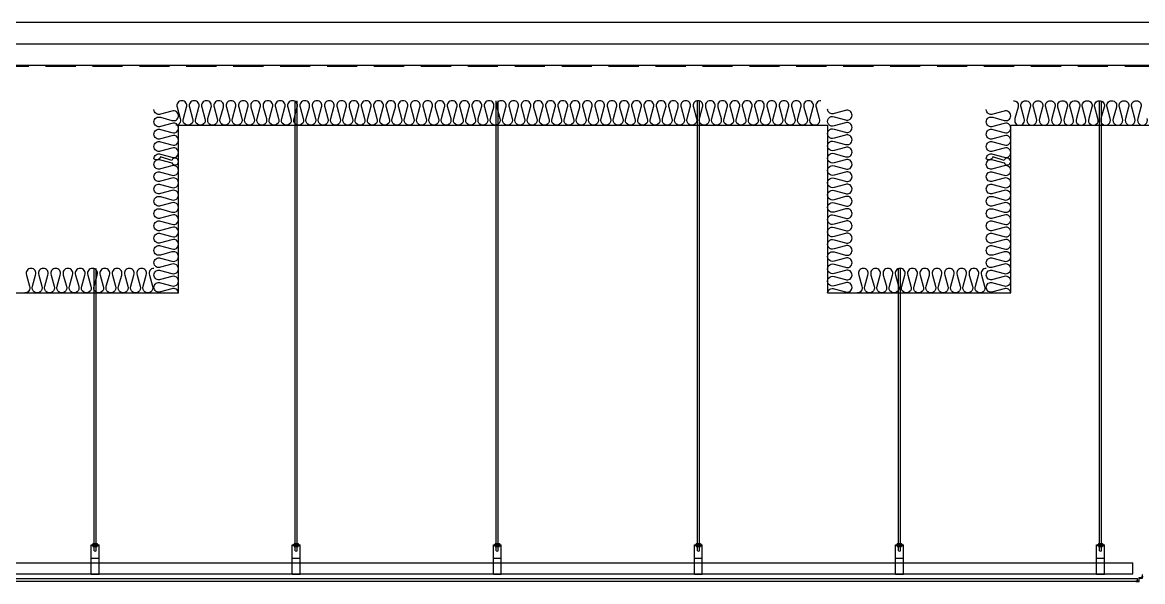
# Model space of a CAD drawing. Header units: millimetres. Extents: x 19868 to 801382, y -4805 to 85279.
# Drawn here: x 94124 to 99138, y 45878 to 48379 of the extents above; entities that cross this region are included whole.
import ezdxf

# ---------------------------------------------------------------- set-up
doc = ezdxf.new("R2010")
doc.units = ezdxf.units.MM
doc.header["$LTSCALE"] = 250
doc.linetypes.add('HID', pattern=[2.8, 1.8, -1])
for name, color, linetype in [('A-CEIL', 8, 'Continuous'), ('A-CEIL_EL', 8, 'Continuous'), ('A-FIN', 6, 'Continuous'), ('A-FIN-8', 8, 'Continuous'), ('A-HAT-WIREMESH', 9, 'g_mesh'), ('A-WP', 1, 'HID'), ('ISL', 251, 'Continuous'), ('MO-S', 3, 'Continuous')]:
    doc.layers.add(name, color=color, linetype=linetype)
doc.styles.add('Gdim', font='')
doc.styles.get('Gdim').set_extended_font_data('Dotum')
doc.linetypes.add('g_mesh', pattern='A,10,-0.8,["X",Gdim,S=0.6,R=0,X=-0.15,Y=-0.3],-0.8', length=11.6)

msp = doc.modelspace()

# ---------------------------------------------------------------- linework, layer by layer
at = {"layer": 'A-CEIL'}
for p, q in [((90362.5, 45890.9, 0), (99115.1, 45890.9, 0)), ((90362.5, 45878.9, 0), (99115.1, 45878.9, 0))]:
    msp.add_line(p, q, dxfattribs=at)
at = {"layer": 'A-CEIL_EL'}
for p, q in [((95345.4, 46014.7), (95345.4, 48028.9, 0)), ((95354.4, 46014.7), (95354.4, 48028.9, 0)), ((96245.4, 46014.7), (96245.4, 48028.9, 0)), ((96254.4, 46014.7), (96254.4, 48028.9, 0)), ((97145.4, 46014.7), (97145.4, 48028.9, 0)), ((97154.4, 46014.7), (97154.4, 48028.9, 0)), ((98945.4, 46014.7), (98945.4, 48028.9, 0)), ((98954.4, 46014.7), (98954.4, 48028.9, 0)), ((94445.4, 46014.7), (94445.4, 47278.9, 0)), ((94454.4, 46014.7), (94454.4, 47278.9, 0)), ((98045.4, 46014.7), (98045.4, 47278.9, 0)), ((98054.4, 46014.7), (98054.4, 47278.9, 0)), ((94432.4, 45910.7), (94432.4, 46041.9)), ((94432.4, 46041.9), (94467.4, 46041.9)), ((94432.4, 46040.7), (94467.4, 46040.7)), ((94436.4, 46043.4), (94463.3, 46043.4)), ((94436.4, 46043.4), (94436.4, 46041.9)), ((94436.4, 46040.7), (94436.4, 46039.2)), ((94436.4, 46039.2), (94463.3, 46039.2)), ((94440.3, 46048.4), (94459.4, 46048.4)), ((94440.3, 46048.4), (94440.3, 46043.4)), ((94440.3, 46039.2), (94440.3, 46034.2)), ((94440.3, 46034.2), (94459.4, 46034.2)), ((94445.4, 46014.7), (94445.4, 46034.2)), ((94454.4, 46014.7), (94454.4, 46034.2)), ((94459.4, 46048.4), (94459.4, 46043.4)), ((94459.4, 46039.2), (94459.4, 46034.2)), ((94463.3, 46043.4), (94463.3, 46041.9)), ((94463.3, 46040.7), (94463.3, 46039.2)), ((94467.4, 45910.7), (94467.4, 46041.9)), ((95332.4, 45910.7), (95332.4, 46041.9)), ((95332.4, 46041.9), (95367.4, 46041.9)), ((95332.4, 46040.7), (95367.4, 46040.7)), ((95336.4, 46043.4), (95363.3, 46043.4)), ((95336.4, 46043.4), (95336.4, 46041.9)), ((95336.4, 46040.7), (95336.4, 46039.2)), ((95336.4, 46039.2), (95363.3, 46039.2)), ((95340.3, 46048.4), (95359.4, 46048.4)), ((95340.3, 46048.4), (95340.3, 46043.4)), ((95340.3, 46039.2), (95340.3, 46034.2)), ((95340.3, 46034.2), (95359.4, 46034.2)), ((95345.4, 46014.7), (95345.4, 46034.2)), ((95354.4, 46014.7), (95354.4, 46034.2)), ((95359.4, 46048.4), (95359.4, 46043.4)), ((95359.4, 46039.2), (95359.4, 46034.2)), ((95363.3, 46043.4), (95363.3, 46041.9)), ((95363.3, 46040.7), (95363.3, 46039.2)), ((95367.4, 45910.7), (95367.4, 46041.9)), ((96232.4, 45910.7), (96232.4, 46041.9)), ((96232.4, 46041.9), (96267.4, 46041.9)), ((96232.4, 46040.7), (96267.4, 46040.7)), ((96236.4, 46043.4), (96263.3, 46043.4)), ((96236.4, 46043.4), (96236.4, 46041.9)), ((96236.4, 46040.7), (96236.4, 46039.2)), ((96236.4, 46039.2), (96263.3, 46039.2)), ((96240.3, 46048.4), (96259.4, 46048.4)), ((96240.3, 46048.4), (96240.3, 46043.4)), ((96240.3, 46039.2), (96240.3, 46034.2)), ((96240.3, 46034.2), (96259.4, 46034.2)), ((96245.4, 46014.7), (96245.4, 46034.2)), ((96254.4, 46014.7), (96254.4, 46034.2)), ((96259.4, 46048.4), (96259.4, 46043.4)), ((96259.4, 46039.2), (96259.4, 46034.2)), ((96263.3, 46043.4), (96263.3, 46041.9)), ((96263.3, 46040.7), (96263.3, 46039.2)), ((96267.4, 45910.7), (96267.4, 46041.9)), ((97132.4, 45910.7), (97132.4, 46041.9)), ((97132.4, 46041.9), (97167.4, 46041.9)), ((97132.4, 46040.7), (97167.4, 46040.7)), ((97136.4, 46043.4), (97163.3, 46043.4)), ((97136.4, 46043.4), (97136.4, 46041.9)), ((97136.4, 46040.7), (97136.4, 46039.2)), ((97136.4, 46039.2), (97163.3, 46039.2)), ((97140.3, 46048.4), (97159.4, 46048.4)), ((97140.3, 46048.4), (97140.3, 46043.4)), ((97140.3, 46039.2), (97140.3, 46034.2)), ((97140.3, 46034.2), (97159.4, 46034.2)), ((97145.4, 46014.7), (97145.4, 46034.2)), ((97154.4, 46014.7), (97154.4, 46034.2)), ((97159.4, 46048.4), (97159.4, 46043.4)), ((97159.4, 46039.2), (97159.4, 46034.2)), ((97163.3, 46043.4), (97163.3, 46041.9)), ((97163.3, 46040.7), (97163.3, 46039.2)), ((97167.4, 45910.7), (97167.4, 46041.9)), ((98032.4, 45910.7), (98032.4, 46041.9)), ((98032.4, 46041.9), (98067.4, 46041.9)), ((98032.4, 46040.7), (98067.4, 46040.7)), ((98036.4, 46043.4), (98063.3, 46043.4)), ((98036.4, 46043.4), (98036.4, 46041.9)), ((98036.4, 46040.7), (98036.4, 46039.2)), ((98036.4, 46039.2), (98063.3, 46039.2)), ((98040.3, 46048.4), (98059.4, 46048.4)), ((98040.3, 46048.4), (98040.3, 46043.4)), ((98040.3, 46039.2), (98040.3, 46034.2)), ((98040.3, 46034.2), (98059.4, 46034.2)), ((98045.4, 46014.7), (98045.4, 46034.2)), ((98054.4, 46014.7), (98054.4, 46034.2)), ((98059.4, 46048.4), (98059.4, 46043.4)), ((98059.4, 46039.2), (98059.4, 46034.2)), ((98063.3, 46043.4), (98063.3, 46041.9)), ((98063.3, 46040.7), (98063.3, 46039.2)), ((98067.4, 45910.7), (98067.4, 46041.9)), ((98932.4, 45910.7), (98932.4, 46041.9)), ((98932.4, 46041.9), (98967.4, 46041.9)), ((98932.4, 46040.7), (98967.4, 46040.7)), ((98936.4, 46043.4), (98963.3, 46043.4)), ((98936.4, 46043.4), (98936.4, 46041.9)), ((98936.4, 46040.7), (98936.4, 46039.2)), ((98936.4, 46039.2), (98963.3, 46039.2)), ((98940.3, 46048.4), (98959.4, 46048.4)), ((98940.3, 46048.4), (98940.3, 46043.4)), ((98940.3, 46039.2), (98940.3, 46034.2)), ((98940.3, 46034.2), (98959.4, 46034.2)), ((98945.4, 46014.7), (98945.4, 46034.2)), ((98954.4, 46014.7), (98954.4, 46034.2)), ((98959.4, 46048.4), (98959.4, 46043.4)), ((98959.4, 46039.2), (98959.4, 46034.2)), ((98963.3, 46043.4), (98963.3, 46041.9)), ((98963.3, 46040.7), (98963.3, 46039.2)), ((98967.4, 45910.7), (98967.4, 46041.9)), ((94432.4, 45982.4), (94467.4, 45982.4)), ((95332.4, 45982.4), (95367.4, 45982.4)), ((96232.4, 45982.4), (96267.4, 45982.4)), ((97132.4, 45982.4), (97167.4, 45982.4)), ((98032.4, 45982.4), (98067.4, 45982.4)), ((98932.4, 45982.4), (98967.4, 45982.4)), ((90382.4, 45961.9), (99095.2, 45961.9)), ((94432.4, 45961.9), (94467.4, 45961.9)), ((95332.4, 45961.9), (95367.4, 45961.9)), ((96232.4, 45961.9), (96267.4, 45961.9)), ((97132.4, 45961.9), (97167.4, 45961.9)), ((98032.4, 45961.9), (98067.4, 45961.9)), ((98932.4, 45961.9), (98967.4, 45961.9)), ((99095.2, 45911.9), (99095.2, 45961.9)), ((90382.4, 45911.9), (99095.2, 45911.9)), ((94432.4, 45911.9), (94467.4, 45911.9)), ((94432.4, 45910.7), (94467.4, 45910.7)), ((95332.4, 45911.9), (95367.4, 45911.9)), ((95332.4, 45910.7), (95367.4, 45910.7)), ((96232.4, 45911.9), (96267.4, 45911.9)), ((96232.4, 45910.7), (96267.4, 45910.7)), ((97132.4, 45911.9), (97167.4, 45911.9)), ((97132.4, 45910.7), (97167.4, 45910.7)), ((98032.4, 45911.9), (98067.4, 45911.9)), ((98032.4, 45910.7), (98067.4, 45910.7)), ((98932.4, 45911.9), (98967.4, 45911.9)), ((98932.4, 45910.7), (98967.4, 45910.7))]:
    msp.add_line(p, q, dxfattribs=at)
for centre in [(94449.9, 46026.3), (95349.9, 46026.3), (96249.9, 46026.3), (97149.9, 46026.3), (98049.9, 46026.3), (98949.9, 46026.3)]:
    msp.add_arc(centre, 12.4, 248.715, 291.285, dxfattribs=at)
at = {"layer": 'A-FIN'}
msp.add_line((114020.2, 48378.9), (53406.2, 48378.9), dxfattribs=at)
at = {"layer": 'A-FIN-8'}
msp.add_line((114520, 48186.9), (52906.4, 48186.9), dxfattribs=at)
at = {"layer": 'A-HAT-WIREMESH', "ltscale": 0.6}
msp.add_line((52896.2, 48282.9), (114530.2, 48282.9), dxfattribs=at)
at = {"layer": 'A-WP', "ltscale": 0.3}
msp.add_line((114523.1, 48181.9), (52903.4, 48181.9), dxfattribs=at)
at = {"layer": 'ISL'}
msp.add_line((99115.1, 45878.9), (99115.1, 45890.9, 0), dxfattribs=at)
at = {"layer": 'ISL', "elevation": 0}
for points in [[(94823.1, 47168.9, 0.489145), (94793.4, 47187), (94743, 47173.4, -0.524856), (94713.2, 47193.9, -0.524856), (94743, 47214.5), (94793.4, 47200.9, 1.449198), (94793.4, 47242), (94743, 47228.4, -0.524856), (94713.2, 47248.9, -0.524856), (94743, 47269.5), (94793.4, 47255.9, 1.449198), (94793.4, 47297), (94743, 47283.4, -0.524856), (94713.2, 47303.9, -0.524856), (94743, 47324.5), (94793.4, 47310.9, 1.449198), (94793.4, 47352), (94743, 47338.4, -0.524856), (94713.2, 47358.9, -0.524856), (94743, 47379.5), (94793.4, 47365.9, 1.449198), (94793.4, 47407), (94743, 47393.4, -0.524856), (94713.2, 47413.9, -0.524856), (94743, 47434.5), (94793.4, 47420.9, 1.449198), (94793.4, 47462), (94743, 47448.4, -0.524856), (94713.2, 47468.9, -0.524856), (94743, 47489.5), (94793.4, 47475.9, 1.449198), (94793.4, 47517), (94743, 47503.4, -0.524856), (94713.2, 47523.9, -0.524856), (94743, 47544.5), (94793.4, 47530.9, 1.449198), (94793.4, 47572), (94743, 47558.4, -0.524856), (94713.2, 47578.9, -0.524856), (94743, 47599.5), (94793.4, 47585.9, 1.449198), (94793.4, 47627), (94743, 47613.4, -0.524856), (94713.2, 47633.9, -0.524856), (94743, 47654.5), (94793.4, 47640.9, 1.449198), (94793.4, 47682), (94743, 47668.4, -0.524856), (94713.2, 47688.9, -0.524856), (94743, 47709.5), (94793.4, 47695.9, 1.449198), (94793.4, 47737), (94743, 47723.4, -0.524856), (94713.2, 47743.9, -0.524856), (94743, 47764.5), (94793.4, 47750.9, 5.351885), (94793.4, 47762), (94743, 47778.4, -0.607988), (94713.2, 47768.9, -0.524856), (94743, 47789.5), (94793.4, 47775.9, 1.449198), (94793.4, 47817), (94743, 47803.4, -0.524856), (94713.2, 47823.9, -0.524856), (94743, 47844.5), (94793.4, 47830.9, 1.449198), (94793.4, 47872), (94743, 47858.4, -0.524856), (94713.2, 47878.9, -0.524856), (94743, 47899.5), (94793.4, 47885.9, 1.449198), (94793.4, 47927), (94743, 47913.4, -0.524856), (94713.2, 47933.9, -0.524856), (94743, 47954.5), (94793.4, 47940.9, 0.524933), (94823.2, 47961.4, 0.524933), (94793.4, 47982), (94743, 47968.4, -0.524854), (94713.2, 47988.9, -0.524854)], [(97728.4, 47168.9, -0.489145), (97758, 47187), (97808.4, 47173.4, 0.524856), (97838.2, 47193.9, 0.524856), (97808.4, 47214.5), (97758, 47200.9, -1.449198), (97758, 47242), (97808.4, 47228.4, 0.524856), (97838.2, 47248.9, 0.524856), (97808.4, 47269.5), (97758, 47255.9, -1.449198), (97758, 47297), (97808.4, 47283.4, 0.524856), (97838.2, 47303.9, 0.524856), (97808.4, 47324.5), (97758, 47310.9, -1.449198), (97758, 47352), (97808.4, 47338.4, 0.524856), (97838.2, 47358.9, 0.524856), (97808.4, 47379.5), (97758, 47365.9, -1.449198), (97758, 47407), (97808.4, 47393.4, 0.524856), (97838.2, 47413.9, 0.524856), (97808.4, 47434.5), (97758, 47420.9, -1.449198), (97758, 47462), (97808.4, 47448.4, 0.524856), (97838.2, 47468.9, 0.524856), (97808.4, 47489.5), (97758, 47475.9, -1.449198), (97758, 47517), (97808.4, 47503.4, 0.524856), (97838.2, 47523.9, 0.524856), (97808.4, 47544.5), (97758, 47530.9, -1.449198), (97758, 47572), (97808.4, 47558.4, 0.524856), (97838.2, 47578.9, 0.524856), (97808.4, 47599.5), (97758, 47585.9, -1.449198), (97758, 47627), (97808.4, 47613.4, 0.524856), (97838.2, 47633.9, 0.524856), (97808.4, 47654.5), (97758, 47640.9, -1.449198), (97758, 47682), (97808.4, 47668.4, 0.524856), (97838.2, 47688.9, 0.524856), (97808.4, 47709.5), (97758, 47695.9, -1.449198), (97758, 47737), (97808.4, 47723.4, 0.524856), (97838.2, 47743.9, 0.524856), (97808.4, 47764.5), (97758, 47750.9, -1.449198), (97758, 47792), (97808.4, 47778.4, 0.524856), (97838.2, 47798.9, 0.524856), (97808.4, 47819.5), (97758, 47805.9, -1.449198), (97758, 47847), (97808.4, 47833.4, 0.524856), (97838.2, 47853.9, 0.524856), (97808.4, 47874.5), (97758, 47860.9, -1.449198), (97758, 47902), (97808.4, 47888.4, 0.524856), (97838.2, 47908.9, 0.524856), (97808.4, 47929.5), (97758, 47915.9, -1.449198), (97758, 47957), (97808.4, 47943.4, 0.524856), (97838.2, 47963.9, 0.524856), (97808.4, 47984.5), (97758, 47970.9, -0.524933), (97728.2, 47991.4)], [(98548.1, 47168.9, 0.489145), (98518.4, 47187), (98468, 47173.4, -0.524856), (98438.2, 47193.9, -0.524856), (98468, 47214.5), (98518.4, 47200.9, 1.449198), (98518.4, 47242), (98468, 47228.4, -0.524856), (98438.2, 47248.9, -0.524856), (98468, 47269.5), (98518.4, 47255.9, 1.449198), (98518.4, 47297), (98468, 47283.4, -0.524856), (98438.2, 47303.9, -0.524856), (98468, 47324.5), (98518.4, 47310.9, 1.449198), (98518.4, 47352), (98468, 47338.4, -0.524856), (98438.2, 47358.9, -0.524856), (98468, 47379.5), (98518.4, 47365.9, 1.449198), (98518.4, 47407), (98468, 47393.4, -0.524856), (98438.2, 47413.9, -0.524856), (98468, 47434.5), (98518.4, 47420.9, 1.449198), (98518.4, 47462), (98468, 47448.4, -0.524856), (98438.2, 47468.9, -0.524856), (98468, 47489.5), (98518.4, 47475.9, 1.449198), (98518.4, 47517), (98468, 47503.4, -0.524856), (98438.2, 47523.9, -0.524856), (98468, 47544.5), (98518.4, 47530.9, 1.449198), (98518.4, 47572), (98468, 47558.4, -0.524856), (98438.2, 47578.9, -0.524856), (98468, 47599.5), (98518.4, 47585.9, 1.449198), (98518.4, 47627), (98468, 47613.4, -0.524856), (98438.2, 47633.9, -0.524856), (98468, 47654.5), (98518.4, 47640.9, 1.449198), (98518.4, 47682), (98468, 47668.4, -0.524856), (98438.2, 47688.9, -0.524856), (98468, 47709.5), (98518.4, 47695.9, 1.449198), (98518.4, 47737), (98468, 47723.4, -0.524856), (98438.2, 47743.9, -0.524856), (98468, 47764.5), (98518.4, 47750.9, 5.351885), (98518.4, 47762), (98468, 47778.4, -0.607988), (98438.2, 47768.9, -0.524856), (98468, 47789.5), (98518.4, 47775.9, 1.449198), (98518.4, 47817), (98468, 47803.4, -0.524856), (98438.2, 47823.9, -0.524856), (98468, 47844.5), (98518.4, 47830.9, 1.449198), (98518.4, 47872), (98468, 47858.4, -0.524856), (98438.2, 47878.9, -0.524856), (98468, 47899.5), (98518.4, 47885.9, 1.449198), (98518.4, 47927), (98468, 47913.4, -0.524856), (98438.2, 47933.9, -0.524856), (98468, 47954.5), (98518.4, 47940.9, 0.524933), (98548.2, 47961.4, 0.524933), (98518.4, 47982), (98468, 47968.4, -0.524854), (98438.2, 47988.9, -0.524854)], [(94713.2, 47278.9, 0.524856), (94692.6, 47249.1), (94706.3, 47198.7, -1.449198), (94665.1, 47198.7), (94678.8, 47249.1, 0.524856), (94658.2, 47278.9, 0.524856), (94637.6, 47249.1), (94651.3, 47198.7, -1.449198), (94610.1, 47198.7), (94623.8, 47249.1, 0.524856), (94603.2, 47278.9, 0.524856), (94582.6, 47249.1), (94596.3, 47198.7, -1.449198), (94555.1, 47198.7), (94568.8, 47249.1, 0.524856), (94548.2, 47278.9, 0.524856), (94527.6, 47249.1), (94541.3, 47198.7, -1.449198), (94500.1, 47198.7), (94513.8, 47249.1, 0.524856), (94493.2, 47278.9, 0.524856), (94472.6, 47249.1), (94486.3, 47198.7, -1.449198), (94445.1, 47198.7), (94458.8, 47249.1, 0.524856), (94438.2, 47278.9, 0.524856), (94417.6, 47249.1), (94431.3, 47198.7, -1.449198), (94390.1, 47198.7), (94403.8, 47249.1, 0.524856), (94383.2, 47278.9, 0.524856), (94362.6, 47249.1), (94376.3, 47198.7, -1.449198), (94335.1, 47198.7), (94348.8, 47249.1, 0.524856), (94328.2, 47278.9, 0.524856), (94307.6, 47249.1), (94321.3, 47198.7, -1.449198), (94280.1, 47198.7), (94293.8, 47249.1, 0.524856), (94273.2, 47278.9, 0.524856), (94252.6, 47249.1), (94266.3, 47198.7, -1.449198), (94225.1, 47198.7), (94238.8, 47249.1, 0.524856), (94218.2, 47278.9, 0.524856), (94197.6, 47249.1), (94211.3, 47198.7, -1.449198), (94170.1, 47198.7), (94183.8, 47249.1, 0.524856), (94163.2, 47278.9, 0.524856), (94142.6, 47249.1), (94156.3, 47198.7, -0.524951), (94135.7, 47168.9, -0.524951)], [(98438.2, 47278.9, 0.524856), (98417.6, 47249.1), (98431.3, 47198.7, -1.449198), (98390.1, 47198.7), (98403.8, 47249.1, 0.524856), (98383.2, 47278.9, 0.524856), (98362.6, 47249.1), (98376.3, 47198.7, -1.449198), (98335.1, 47198.7), (98348.8, 47249.1, 0.524856), (98328.2, 47278.9, 0.524856), (98307.6, 47249.1), (98321.3, 47198.7, -1.449198), (98280.1, 47198.7), (98293.8, 47249.1, 0.524856), (98273.2, 47278.9, 0.524856), (98252.6, 47249.1), (98266.3, 47198.7, -1.449198), (98225.1, 47198.7), (98238.8, 47249.1, 0.524856), (98218.2, 47278.9, 0.524856), (98197.6, 47249.1), (98211.3, 47198.7, -1.449198), (98170.1, 47198.7), (98183.8, 47249.1, 0.524856), (98163.2, 47278.9, 0.524856), (98142.6, 47249.1), (98156.3, 47198.7, -1.449198), (98115.1, 47198.7), (98128.8, 47249.1, 0.524856), (98108.2, 47278.9, 0.524856), (98087.6, 47249.1), (98101.3, 47198.7, -1.449198), (98060.1, 47198.7), (98073.8, 47249.1, 0.524856), (98053.2, 47278.9, 0.524856), (98032.6, 47249.1), (98046.3, 47198.7, -1.449198), (98005.1, 47198.7), (98018.8, 47249.1, 0.524856), (97998.2, 47278.9, 0.524856), (97977.6, 47249.1), (97991.3, 47198.7, -1.449198), (97950.1, 47198.7), (97963.8, 47249.1, 0.524856), (97943.2, 47278.9, 0.524856), (97922.6, 47249.1), (97936.3, 47198.7, -1.449198), (97895.1, 47198.7), (97908.8, 47249.1, 0.524856), (97888.2, 47278.9, 0.524856), (97867.6, 47249.1), (97881.3, 47198.7, -0.524951), (97860.7, 47168.9, -0.524951)]]:
    msp.add_lwpolyline(points, format="xyb", dxfattribs=at)
at = {"layer": 'ISL'}
for points in [[(97698.2, 48028.9, 0.524856), (97677.6, 47999.1), (97691.3, 47948.7, -0.524933), (97670.7, 47918.9, -0.524933), (97650.1, 47948.7), (97663.8, 47999.1, 0.524856), (97643.2, 48028.9, 0.524856), (97622.6, 47999.1), (97636.3, 47948.7, -1.449198), (97595.1, 47948.7), (97608.8, 47999.1, 0.524856), (97588.2, 48028.9, 0.524856), (97567.6, 47999.1), (97581.3, 47948.7, -1.449198), (97540.1, 47948.7), (97553.8, 47999.1, 0.524856), (97533.2, 48028.9, 0.524856), (97512.6, 47999.1), (97526.3, 47948.7, -1.449198), (97485.1, 47948.7), (97498.8, 47999.1, 0.524856), (97478.2, 48028.9, 0.524856), (97457.6, 47999.1), (97471.3, 47948.7, -1.449198), (97430.1, 47948.7), (97443.8, 47999.1, 0.524856), (97423.2, 48028.9, 0.524856), (97402.6, 47999.1), (97416.3, 47948.7, -1.449198), (97375.1, 47948.7), (97388.8, 47999.1, 0.524856), (97368.2, 48028.9, 0.524856), (97347.6, 47999.1), (97361.3, 47948.7, -1.449198), (97320.1, 47948.7), (97333.8, 47999.1, 0.524856), (97313.2, 48028.9, 0.524856), (97292.6, 47999.1), (97306.3, 47948.7, -1.449198), (97265.1, 47948.7), (97278.8, 47999.1, 0.524856), (97258.2, 48028.9, 0.524856), (97237.6, 47999.1), (97251.3, 47948.7, -1.449198), (97210.1, 47948.7), (97223.8, 47999.1, 0.524856), (97203.2, 48028.9, 0.524856), (97182.6, 47999.1), (97196.3, 47948.7, -1.449198), (97155.1, 47948.7), (97168.8, 47999.1, 0.524856), (97148.2, 48028.9, 0.524856), (97127.6, 47999.1), (97141.3, 47948.7, -1.449198), (97100.1, 47948.7), (97113.8, 47999.1, 0.524856), (97093.2, 48028.9, 0.524856), (97072.6, 47999.1), (97086.3, 47948.7, -1.449198), (97045.1, 47948.7), (97058.8, 47999.1, 0.524856), (97038.2, 48028.9, 0.524856), (97017.6, 47999.1), (97031.3, 47948.7, -1.449198), (96990.1, 47948.7), (97003.8, 47999.1, 0.524856), (96983.2, 48028.9, 0.524856), (96962.6, 47999.1), (96976.3, 47948.7, -1.449198), (96935.1, 47948.7), (96948.8, 47999.1, 0.524856), (96928.2, 48028.9, 0.524856), (96907.6, 47999.1), (96921.3, 47948.7, -1.449198), (96880.1, 47948.7), (96893.8, 47999.1, 0.524856), (96873.2, 48028.9, 0.524856), (96852.6, 47999.1), (96866.3, 47948.7, -1.449198), (96825.1, 47948.7), (96838.8, 47999.1, 0.524856), (96818.2, 48028.9, 0.524856), (96797.6, 47999.1), (96811.3, 47948.7, -1.449198), (96770.1, 47948.7), (96783.8, 47999.1, 0.524856), (96763.2, 48028.9, 0.524856), (96742.6, 47999.1), (96756.3, 47948.7, -1.449198), (96715.1, 47948.7), (96728.8, 47999.1, 0.524856), (96708.2, 48028.9, 0.524856), (96687.6, 47999.1), (96701.3, 47948.7, -1.449198), (96660.1, 47948.7), (96673.8, 47999.1, 0.524856), (96653.2, 48028.9, 0.524856), (96632.6, 47999.1), (96646.3, 47948.7, -1.449198), (96605.1, 47948.7), (96618.8, 47999.1, 0.524856), (96598.2, 48028.9, 0.524856), (96577.6, 47999.1), (96591.3, 47948.7, -1.449198), (96550.1, 47948.7), (96563.8, 47999.1, 0.524856), (96543.2, 48028.9, 0.524856), (96522.6, 47999.1), (96536.3, 47948.7, -1.449198), (96495.1, 47948.7), (96508.8, 47999.1, 0.524856), (96488.2, 48028.9, 0.524856), (96467.6, 47999.1), (96481.3, 47948.7, -1.449198), (96440.1, 47948.7), (96453.8, 47999.1, 0.524856), (96433.2, 48028.9, 0.524856), (96412.6, 47999.1), (96426.3, 47948.7, -1.449198), (96385.1, 47948.7), (96398.8, 47999.1, 0.524856), (96378.2, 48028.9, 0.524856), (96357.6, 47999.1), (96371.3, 47948.7, -1.449198), (96330.1, 47948.7), (96343.8, 47999.1, 0.524856), (96323.2, 48028.9, 0.524856), (96302.6, 47999.1), (96316.3, 47948.7, -1.449198), (96275.1, 47948.7), (96288.8, 47999.1, 0.524856), (96268.2, 48028.9, 0.524856), (96247.6, 47999.1), (96261.3, 47948.7, -1.449198), (96220.1, 47948.7), (96233.8, 47999.1, 0.524856), (96213.2, 48028.9, 0.524856), (96192.6, 47999.1), (96206.3, 47948.7, -1.449198), (96165.1, 47948.7), (96178.8, 47999.1, 0.524856), (96158.2, 48028.9, 0.524856), (96137.6, 47999.1), (96151.3, 47948.7, -1.449198), (96110.1, 47948.7), (96123.8, 47999.1, 0.524856), (96103.2, 48028.9, 0.524856), (96082.6, 47999.1), (96096.3, 47948.7, -1.449198), (96055.1, 47948.7), (96068.8, 47999.1, 0.524856), (96048.2, 48028.9, 0.524856), (96027.6, 47999.1), (96041.3, 47948.7, -1.449198), (96000.1, 47948.7), (96013.8, 47999.1, 0.524856), (95993.2, 48028.9, 0.524856), (95972.6, 47999.1), (95986.3, 47948.7, -1.449198), (95945.1, 47948.7), (95958.8, 47999.1, 0.524856), (95938.2, 48028.9, 0.524856), (95917.6, 47999.1), (95931.3, 47948.7, -1.449198), (95890.1, 47948.7), (95903.8, 47999.1, 0.524856), (95883.2, 48028.9, 0.524856), (95862.6, 47999.1), (95876.3, 47948.7, -1.449198), (95835.1, 47948.7), (95848.8, 47999.1, 0.524856), (95828.2, 48028.9, 0.524856), (95807.6, 47999.1), (95821.3, 47948.7, -1.449198), (95780.1, 47948.7), (95793.8, 47999.1, 0.524856), (95773.2, 48028.9, 0.524856), (95752.6, 47999.1), (95766.3, 47948.7, -1.449198), (95725.1, 47948.7), (95738.8, 47999.1, 0.524856), (95718.2, 48028.9, 0.524856), (95697.6, 47999.1), (95711.3, 47948.7, -1.449198), (95670.1, 47948.7), (95683.8, 47999.1, 0.524856), (95663.2, 48028.9, 0.524856), (95642.6, 47999.1), (95656.3, 47948.7, -1.449198), (95615.1, 47948.7), (95628.8, 47999.1, 0.524856), (95608.2, 48028.9, 0.524856), (95587.6, 47999.1), (95601.3, 47948.7, -1.449198), (95560.1, 47948.7), (95573.8, 47999.1, 0.524856), (95553.2, 48028.9, 0.524856), (95532.6, 47999.1), (95546.3, 47948.7, -1.449198), (95505.1, 47948.7), (95518.8, 47999.1, 0.524856), (95498.2, 48028.9, 0.524856), (95477.6, 47999.1), (95491.3, 47948.7, -1.449198), (95450.1, 47948.7), (95463.8, 47999.1, 0.524856), (95443.2, 48028.9, 0.524856), (95422.6, 47999.1), (95436.3, 47948.7, -1.449198), (95395.1, 47948.7), (95408.8, 47999.1, 0.524856), (95388.2, 48028.9, 0.524856), (95367.6, 47999.1), (95381.3, 47948.7, -1.449198), (95340.1, 47948.7), (95353.8, 47999.1, 0.524856), (95333.2, 48028.9, 0.524856), (95312.6, 47999.1), (95326.3, 47948.7, -1.449198), (95285.1, 47948.7), (95298.8, 47999.1, 0.524856), (95278.2, 48028.9, 0.524856), (95257.6, 47999.1), (95271.3, 47948.7, -1.449198), (95230.1, 47948.7), (95243.8, 47999.1, 0.524856), (95223.2, 48028.9, 0.524856), (95202.6, 47999.1), (95216.3, 47948.7, -1.449198), (95175.1, 47948.7), (95188.8, 47999.1, 0.524856), (95168.2, 48028.9, 0.524856), (95147.6, 47999.1), (95161.3, 47948.7, -1.449198), (95120.1, 47948.7), (95133.8, 47999.1, 0.524856), (95113.2, 48028.9, 0.524856), (95092.6, 47999.1), (95106.3, 47948.7, -1.449198), (95065.1, 47948.7), (95078.8, 47999.1, 0.524856), (95058.2, 48028.9, 0.524856), (95037.6, 47999.1), (95051.3, 47948.7, -1.449198), (95010.1, 47948.7), (95023.8, 47999.1, 0.524856), (95003.2, 48028.9, 0.524856), (94982.6, 47999.1), (94996.3, 47948.7, -1.449198), (94955.1, 47948.7), (94968.8, 47999.1, 0.524856), (94948.2, 48028.9, 0.524856), (94927.6, 47999.1), (94941.3, 47948.7, -1.449198), (94900.1, 47948.7), (94913.8, 47999.1, 0.524856), (94893.2, 48028.9, 0.524856), (94872.6, 47999.1), (94886.3, 47948.7, -1.449198), (94845.1, 47948.7), (94858.8, 47999.1, 0.524856), (94838.2, 48028.9, 0.524856), (94817.6, 47999.1), (94831.3, 47948.7, -0.524951), (94810.7, 47918.9)], [(98560.1, 48028.9, -0.524856), (98580.7, 47999.1), (98567, 47948.7, 0.524933), (98587.6, 47918.9, 0.524933), (98608.2, 47948.7), (98594.5, 47999.1, -0.524856), (98615.1, 48028.9, -0.524856), (98635.7, 47999.1), (98622, 47948.7, 1.449198), (98663.2, 47948.7), (98649.5, 47999.1, -0.524856), (98670.1, 48028.9, -0.524856), (98690.7, 47999.1), (98677, 47948.7, 1.449198), (98718.2, 47948.7), (98704.5, 47999.1, -0.524856), (98725.1, 48028.9, -0.524856), (98745.7, 47999.1), (98732, 47948.7, 1.449198), (98773.2, 47948.7), (98759.5, 47999.1, -0.524856), (98780.1, 48028.9, -0.524856), (98800.7, 47999.1), (98787, 47948.7, 1.449198), (98828.2, 47948.7), (98814.5, 47999.1, -0.524856), (98835.1, 48028.9, -0.524856), (98855.7, 47999.1), (98842, 47948.7, 1.449198), (98883.2, 47948.7), (98869.5, 47999.1, -0.524856), (98890.1, 48028.9, -0.524856), (98910.7, 47999.1), (98897, 47948.7, 1.449198), (98938.2, 47948.7), (98924.5, 47999.1, -0.524856), (98945.1, 48028.9, -0.524856), (98965.7, 47999.1), (98952, 47948.7, 1.449198), (98993.2, 47948.7), (98979.5, 47999.1, -0.524856), (99000.1, 48028.9, -0.524856), (99020.7, 47999.1), (99007, 47948.7, 1.449198), (99048.2, 47948.7), (99034.5, 47999.1, -0.524856), (99055.1, 48028.9, -0.524856), (99075.7, 47999.1), (99062, 47948.7, 1.449198), (99103.2, 47948.7), (99089.5, 47999.1, -0.524856), (99110.1, 48028.9, -0.524856), (99130.7, 47999.1), (99117, 47948.7, 1.449198), (99158.2, 47948.7)]]:
    msp.add_lwpolyline(points, format="xyb", dxfattribs=at)
at = {"layer": 'ISL', "elevation": 0}
for points in [[(94003.2, 47918.9), (94003.2, 47168.9), (94823.2, 47168.9), (94823.2, 47918.9)], [(97728.2, 47918.9), (97728.2, 47168.9), (98548.2, 47168.9), (98548.2, 47918.9)]]:
    msp.add_lwpolyline(points, dxfattribs=at)
at = {"layer": 'ISL'}
for points in [[(94823.2, 47918.9), (97728.2, 47918.9)], [(98548.2, 47918.9), (99828.2, 47918.9)]]:
    msp.add_lwpolyline(points, dxfattribs=at)
at = {"layer": 'MO-S'}
msp.add_line((99133.4, 45900.1), (99141.5, 45900.1), dxfattribs=at)
at = {"layer": 'MO-S', "elevation": 0}
msp.add_lwpolyline([(99138.2, 45907.7), (99137, 45907.7), (99137, 45893.9), (99122, 45893.9), (99122, 45878.9), (99108.2, 45878.9), (99108.2, 45877.7), (99123.2, 45877.7), (99123.2, 45892.7), (99138.2, 45892.7)], close=True, dxfattribs=at)

doc.saveas('drawing.dxf')
